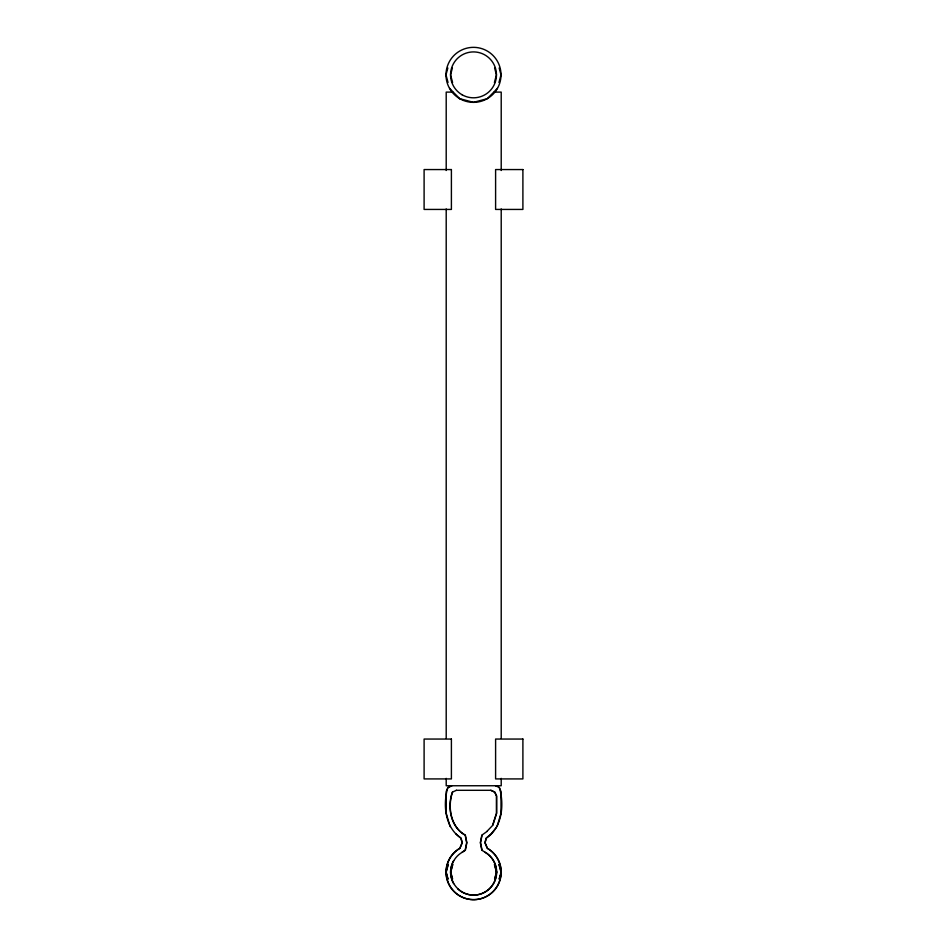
<?xml version="1.0" encoding="UTF-8"?>
<svg xmlns="http://www.w3.org/2000/svg" width="947" height="947" viewBox="0 0 947 947"><rect width="100%" height="100%" fill="white"/><g stroke="black" fill="none" stroke-linecap="round" stroke-linejoin="round"><path stroke-width="1.42" d="M482.047 835.159L480.543 842.7L482.047 850.24M447.836 67.983L445.99 74.86L448.038 82.484M452.394 67.983L450.547 74.86L452.595 82.484M494.405 82.484L496.453 74.86L494.606 67.983M497.424 88.249L494.216 91.717M498.962 82.484L501.01 74.86L499.164 67.983M448.038 864.516L445.99 872.14L447.836 879.017M448.251 864.516L446.203 872.14L448.038 879.017M452.394 879.017L450.547 872.14L452.595 864.516M452.595 879.017L450.76 872.14L452.796 864.516M494.606 879.017L496.453 872.14L494.405 864.516M494.819 879.017L496.654 872.14L494.618 864.516M499.164 879.017L500.229 875.052M500.549 873.844L501.01 872.14L498.962 864.516M499.377 879.017L501.212 872.14L499.164 864.516M497.08 826.613L501.01 813.26L501.01 791.443L499.199 787.561M492.618 825.216L496.453 813.26L496.453 796.001L494.642 792.118L490.759 790.307M452.559 792.118C447.339 806.761 450.571 827.027 465.368 835.159L466.871 842.7L465.368 850.24L462.231 852.264A22.953 22.953 0 0 0 456.123 886.901A22.953 22.953 0 0 0 491.292 886.901A22.953 22.953 0 0 0 485.184 852.264L481.845 850.24L480.33 842.7L481.845 835.159L487.16 831.359M496.24 827.631L491.209 833.774L486.178 838.119L484.888 842.7L487.255 848.323A27.51 27.51 0 0 1 494.571 889.825A27.51 27.51 0 0 1 452.429 889.825A27.51 27.51 0 0 1 459.745 848.323L462.112 842.7L460.822 838.119L455.791 833.774M486.947 831.359L492.831 825.216L496.654 813.26L496.654 796.001L494.855 792.118L490.96 790.307L456.241 790.307M462.029 852.264L465.155 850.24L466.67 842.7L465.403 836.414M451.683 785.75L447.801 787.561C442.77 804.512 444.853 827.418 461.023 838.119L462.314 842.7L459.958 848.323A27.51 27.51 0 0 0 452.63 889.825A27.51 27.51 0 0 0 494.784 889.825A27.51 27.51 0 0 0 487.456 848.323L485.101 842.7L486.391 838.119C502.395 827.335 504.384 804.429 499.412 787.561L495.518 785.75M451.897 785.75L448.002 787.561L446.203 791.443L446.203 813.26L450.121 826.613M456.454 790.307L452.358 792.118C447.138 806.761 450.37 827.027 465.155 835.159M452.784 91.717L449.576 88.249M501.212 170.496L501.212 92.108L493.813 92.108L487.255 98.677L473.5 102.359L459.745 98.677L453.187 92.108L446.203 92.108L446.203 170.496M501.212 208.956L501.212 738.423M501.212 778.351L501.212 785.75L446.203 785.75L446.203 778.351M446.203 208.956L446.203 738.423M484.971 852.264A22.953 22.953 0 0 1 491.919 885.847A22.953 22.953 0 0 1 457.756 888.842M453.625 883.622A22.953 22.953 0 0 1 453.625 860.669M451.399 169.56L424.102 169.56L424.102 209.429L451.399 209.429L451.399 169.56M522.898 169.56L495.601 169.56L495.601 209.429L522.898 209.429L522.898 169.56M451.399 739.051L424.102 739.051L424.102 778.919L451.399 778.919L451.399 739.051M522.898 739.051L495.601 739.051L495.601 778.919L522.898 778.919L522.898 739.051M459.745 98.677A27.51 27.51 0 0 0 501.01 74.86A27.51 27.51 0 0 0 459.745 51.031A27.51 27.51 0 0 0 459.745 98.677M462.029 94.736A22.953 22.953 0 0 0 496.453 74.86A22.953 22.953 0 0 0 462.029 54.985A22.953 22.953 0 0 0 462.029 94.736"/></g></svg>
